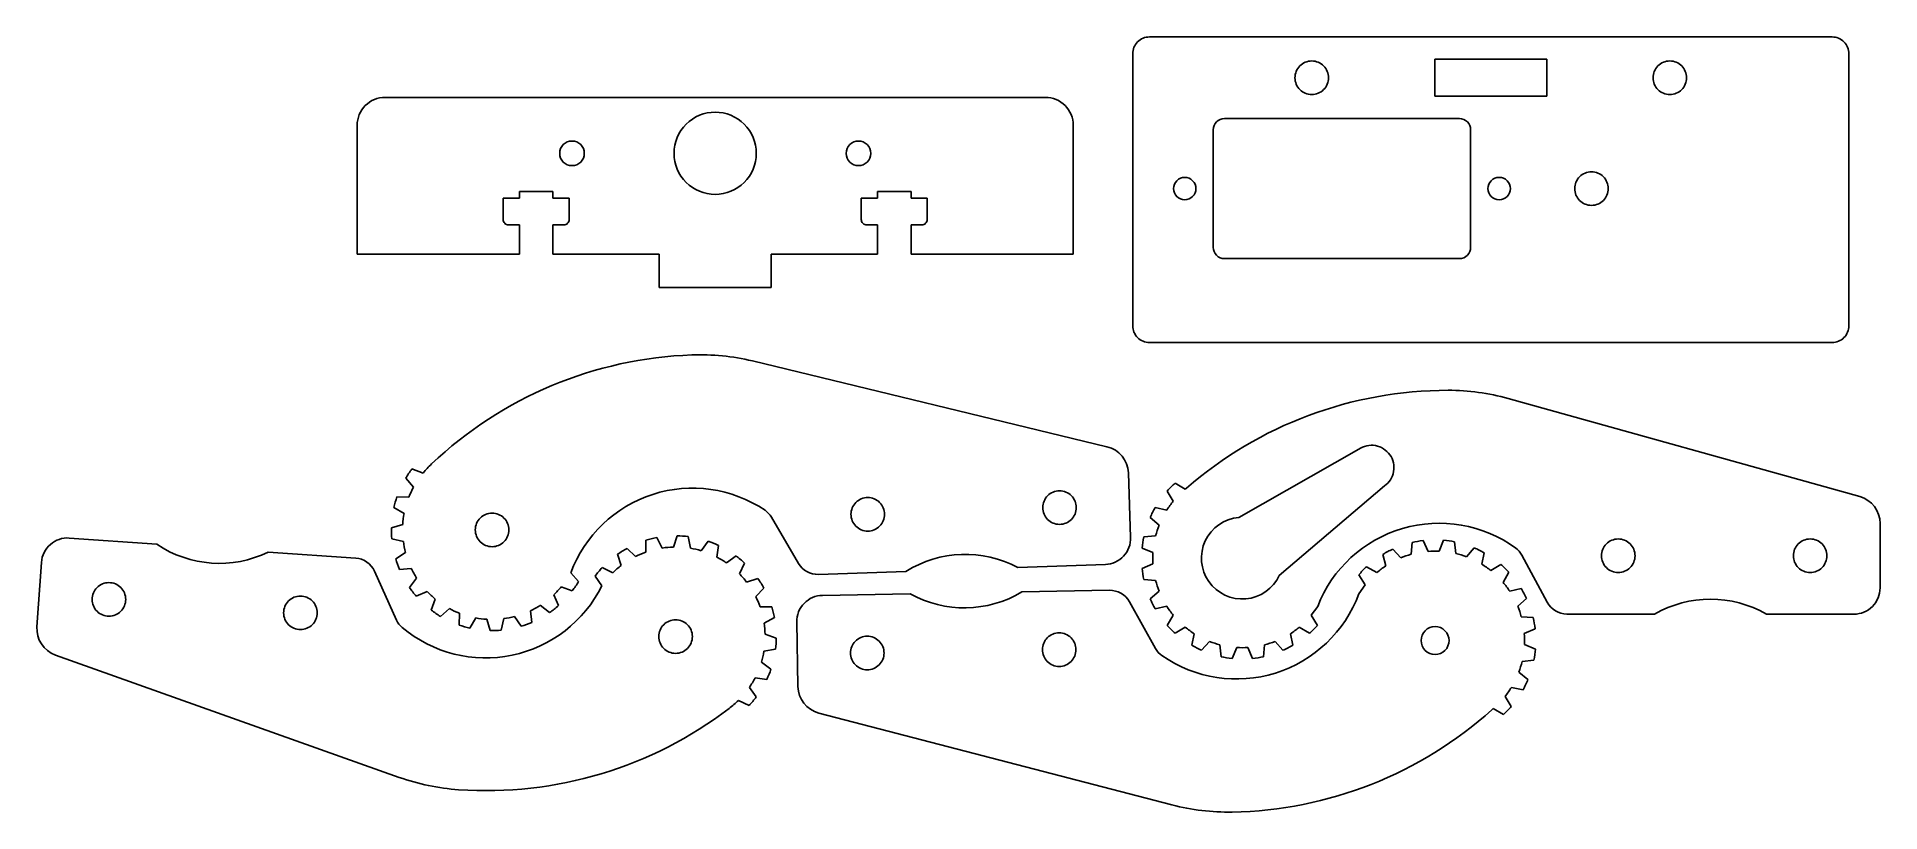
# Model space of a CAD drawing. Extents: x 85 to 250, y 259 to 328.
import ezdxf

# ---------------------------------------------------------------- set-up
doc = ezdxf.new("R2010")
doc.units = 0
doc.layers.get('0').update_dxf_attribs({"linetype": 'CONTINUOUS'})
doc.layers.add('02___PRT_ALL_AXES', color=18, linetype='CONTINUOUS')

msp = doc.modelspace()

# ---------------------------------------------------------------- linework, layer by layer
for points in [[(116.14, 322.98, 0.414214), (113.64, 320.48)], [(177.64, 320.48, 0.414214), (175.14, 322.98)], [(126.69, 312.08, 0.414214), (127.19, 311.58)], [(132.09, 311.58, 0.414214), (132.59, 312.08)], [(158.69, 312.08, 0.414214), (159.19, 311.58)], [(164.09, 311.58, 0.414214), (164.59, 312.08)]]:
    msp.add_lwpolyline(points, format="xyb")
for points in [[(175.14, 322.98), (116.14, 322.98)], [(113.64, 320.48), (113.64, 308.98)], [(177.64, 308.98), (177.64, 320.48)], [(126.69, 313.98), (126.69, 312.08)], [(128.14, 313.98), (126.69, 313.98)], [(128.14, 314.58), (128.14, 313.98)], [(131.14, 314.58), (128.14, 314.58)], [(131.14, 313.98), (131.14, 314.58)], [(132.59, 313.98), (131.14, 313.98)], [(132.59, 312.08), (132.59, 313.98)], [(160.14, 313.98), (158.69, 313.98)], [(158.69, 313.98), (158.69, 312.08)], [(163.14, 314.58), (160.14, 314.58)], [(160.14, 314.58), (160.14, 313.98)], [(163.14, 313.98), (163.14, 314.58)], [(164.59, 313.98), (163.14, 313.98)], [(164.59, 312.08), (164.59, 313.98)], [(127.19, 311.58), (128.14, 311.58)], [(128.14, 311.58), (128.14, 308.98)], [(131.14, 308.98), (131.14, 311.58)], [(131.14, 311.58), (132.09, 311.58)], [(159.19, 311.58), (160.14, 311.58)], [(160.14, 311.58), (160.14, 308.98)], [(163.14, 311.58), (164.09, 311.58)], [(163.14, 308.98), (163.14, 311.58)], [(113.64, 308.98), (128.14, 308.98)], [(131.14, 308.98), (140.64, 308.98)], [(140.64, 308.98), (140.64, 305.98)], [(150.64, 308.98), (160.14, 308.98)], [(150.64, 305.98), (150.64, 308.98)], [(163.14, 308.98), (177.64, 308.98)], [(140.64, 305.98), (150.64, 305.98)]]:
    msp.add_lwpolyline(points)
at = {"layer": '02___PRT_ALL_AXES'}
for points in [[(184.45, 328.38, 0.414214), (182.95, 326.88)], [(246.95, 326.88, 0.414214), (245.45, 328.38)], [(191.15, 321.08, 0.414214), (190.15, 320.08)], [(213.15, 320.08, 0.414214), (212.15, 321.08)], [(190.15, 309.58, 0.414214), (191.15, 308.58)], [(212.15, 308.58, 0.414214), (213.15, 309.58)], [(182.95, 302.58, 0.414214), (184.45, 301.08)], [(245.45, 301.08, 0.414214), (246.95, 302.58)], [(143.56, 299.97, 0.18282), (120.29, 290.23)], [(148.96, 299.43, 0.068085), (143.56, 299.97)], [(211.14, 296.81, 0.180796), (187.77, 288.08)], [(216.51, 296.08, 0.068085), (211.14, 296.81)], [(182.56, 289.43, 0.336634), (180.65, 291.77)], [(205.44, 288.26, 0.414214), (205.93, 291.05, 0.414214), (203.15, 291.54)], [(120.29, 290.23, 0.034568), (119.53, 289.42)], [(118.53, 289.78, 0.027799), (117.98, 288.95)], [(186.74, 288.52, 0.027799), (186.04, 287.81)], [(117.2, 287.3, 0.027799), (116.93, 286.34)], [(118.68, 288.16, 0.030983), (118.26, 287.27)], [(150.09, 286.09, 0.485477), (132.74, 280.51)], [(186.58, 286.91, 0.030983), (185.99, 286.1)], [(249.74, 284.91, 0.336634), (247.92, 287.32)], [(117.84, 285.81, 0.030983), (117.72, 284.82)], [(150.67, 285.48, 0.112979), (150.09, 286.09)], [(184.97, 286.34, 0.027799), (184.51, 285.45)], [(192.43, 285.45, 0.57735), (189.75, 279.72, 0.57735), (196.05, 280.27)], [(87.92, 283.61, 0.414214), (85.43, 281.44)], [(116.71, 284.53, 0.027799), (116.74, 283.53)], [(140.41, 283.65, 0.027799), (139.44, 283.41)], [(143.23, 283.74, 0.027799), (142.23, 283.81)], [(180.51, 281.25, 0.414214), (182.76, 283.67)], [(183.95, 283.71, 0.027799), (183.79, 282.72)], [(185.3, 284.75, 0.030983), (185, 283.81)], [(217.18, 282.71, 0.491795), (199.48, 277.5)], [(208.9, 283.38, 0.027799), (207.92, 283.21)], [(211.72, 283.28, 0.027799), (210.73, 283.41)], [(95.73, 283.06, 0.267949), (105.7, 282.36)], [(115.19, 280.65, 0.276103), (113.51, 281.82)], [(117.09, 281.74, 0.027799), (117.43, 280.8)], [(117.77, 283.3, 0.030983), (117.96, 282.33)], [(137.76, 282.69, 0.027799), (136.92, 282.16)], [(139.44, 282.35, 0.030983), (138.53, 281.96)], [(141.9, 282.8, 0.030983), (140.91, 282.72)], [(144.38, 282.48, 0.030983), (143.42, 282.7)], [(145.93, 282.95, 0.027799), (145.01, 283.33)], [(146.64, 281.4, 0.030983), (145.79, 281.91)], [(148.26, 281.37, 0.027799), (147.5, 282.01)], [(172.69, 280.98, 0.267949), (162.69, 280.63)], [(184.76, 282.31, 0.030983), (184.76, 281.32)], [(206.19, 282.62, 0.027799), (205.31, 282.15)], [(207.84, 282.16, 0.030983), (206.9, 281.83)], [(210.33, 282.44, 0.030983), (209.34, 282.42)], [(212.78, 281.94, 0.030983), (211.83, 282.23)], [(214.36, 282.3, 0.027799), (213.46, 282.74)], [(217.73, 282.08, 0.112979), (217.18, 282.71)], [(118.48, 280.9, 0.030983), (118.96, 280.04)], [(135.54, 280.97, 0.027799), (134.9, 280.2)], [(137.24, 281.16, 0.030983), (136.49, 280.51)], [(148.45, 279.67, 0.030983), (147.8, 280.42)], [(153.08, 281.35, 0.276103), (154.87, 280.36)], [(183.79, 280.9, 0.027799), (183.95, 279.91)], [(203.85, 281.05, 0.027799), (203.16, 280.33)], [(205.56, 281.12, 0.030983), (204.77, 280.52)], [(214.96, 280.7, 0.030983), (214.14, 281.27)], [(216.57, 280.56, 0.027799), (215.85, 281.26)], [(117.67, 275.61, 0.485477), (135.51, 279.35)], [(118.32, 279.2, 0.027799), (118.93, 278.41)], [(119.9, 278.84, 0.030983), (120.62, 278.16)], [(131.21, 278.53, 0.030983), (131.88, 279.26)], [(132.87, 278.9, 0.027799), (133.43, 279.73)], [(149.99, 279.14, 0.027799), (149.46, 279.99)], [(155.23, 278.49, 0.414214), (152.93, 276.11)], [(163.05, 278.63, 0.267949), (173.05, 278.8)], [(182.65, 277.92, 0.276103), (180.87, 278.94)], [(185, 279.82, 0.030983), (185.3, 278.87)], [(185.56, 273.12, 0.491795), (203.16, 278.64)], [(216.64, 278.86, 0.030983), (216.05, 279.65)], [(218.14, 278.22, 0.027799), (217.67, 279.11)], [(247.4, 276.81, 0.414214), (249.74, 279.15)], [(120.27, 277.17, 0.027799), (121.09, 276.61)], [(121.88, 277.31, 0.030983), (122.78, 276.89)], [(129.14, 277.12, 0.030983), (130.01, 277.6)], [(130.84, 276.95, 0.027799), (131.63, 277.57)], [(149.65, 277.47, 0.030983), (149.26, 278.38)], [(150.94, 276.5, 0.027799), (150.7, 277.47)], [(184.51, 278.18, 0.027799), (184.97, 277.29)], [(185.99, 277.52, 0.030983), (186.58, 276.72)], [(217.68, 276.58, 0.030983), (217.36, 277.51)], [(220, 277.87, 0.276103), (221.76, 276.81)], [(239.58, 276.81, 0.267949), (229.58, 276.81)], [(85.03, 275.69, 0.336634), (86.68, 273.16)], [(117.16, 276.28, 0.112979), (117.67, 275.61)], [(122.75, 275.84, 0.027799), (123.71, 275.56)], [(124.24, 276.48, 0.030983), (125.22, 276.35)], [(125.52, 275.34, 0.027799), (126.52, 275.38)], [(126.74, 276.41, 0.030983), (127.71, 276.6)], [(128.31, 275.73, 0.027799), (129.25, 276.07)], [(150.1, 275.01, 0.030983), (150.01, 276)], [(186.04, 275.81, 0.027799), (186.74, 275.1)], [(187.65, 275.64, 0.030983), (188.45, 275.06)], [(197.04, 275.06, 0.030983), (197.84, 275.64)], [(198.75, 275.1, 0.027799), (199.45, 275.81)], [(218.91, 275.51, 0.027799), (218.73, 276.5)], [(149.77, 272.53, 0.030983), (149.99, 273.49)], [(151.03, 273.68, 0.027799), (151.1, 274.68)], [(184.99, 273.74, 0.112979), (185.56, 273.12)], [(188.22, 274.03, 0.027799), (189.11, 273.58)], [(189.81, 274.37, 0.030983), (190.75, 274.07)], [(192.25, 273.83, 0.030983), (193.24, 273.83)], [(194.74, 274.07, 0.030983), (195.68, 274.37)], [(196.38, 273.58, 0.027799), (197.27, 274.03)], [(217.96, 274.09, 0.030983), (217.94, 275.08)], [(218.8, 272.7, 0.027799), (218.94, 273.69)], [(150.25, 270.98, 0.027799), (150.62, 271.9)], [(190.85, 273.01, 0.027799), (191.83, 272.86)], [(193.66, 272.86, 0.027799), (194.64, 273.01)], [(217.46, 271.64, 0.030983), (217.75, 272.59)], [(148.69, 270.27, 0.030983), (149.2, 271.12)], [(153.03, 270.35, 0.336634), (154.9, 267.98)], [(216.23, 269.46, 0.030983), (216.79, 270.27)], [(217.83, 270.06, 0.027799), (218.27, 270.96)], [(146.88, 268.39, 0.034568), (147.71, 269.11)], [(148.66, 268.65, 0.027799), (149.31, 269.41)], [(216.09, 267.84, 0.027799), (216.78, 268.56)], [(122.71, 261.13, 0.18282), (146.88, 268.39)], [(191.84, 259.13, 0.180796), (215.05, 268.27)], [(117.4, 262.23, 0.068085), (122.71, 261.13)], [(186.46, 259.77, 0.068085), (191.84, 259.13)]]:
    msp.add_lwpolyline(points, format="xyb", dxfattribs=at)
for points in [[(245.45, 328.38), (184.45, 328.38)], [(182.95, 326.88), (182.95, 302.58)], [(209.95, 323.08), (209.95, 326.38)], [(209.95, 326.38), (219.95, 326.38)], [(219.95, 326.38), (219.95, 323.08)], [(246.95, 302.58), (246.95, 326.88)], [(219.95, 323.08), (209.95, 323.08)], [(190.15, 309.58), (190.15, 320.08)], [(191.15, 321.08), (212.15, 321.08)], [(213.15, 320.08), (213.15, 309.58)], [(212.15, 308.58), (191.15, 308.58)], [(184.45, 301.08), (245.45, 301.08)], [(180.65, 291.77), (148.96, 299.43)], [(216.51, 296.08), (247.92, 287.32)], [(192.43, 285.45), (203.15, 291.54)], [(117.98, 288.95), (118.68, 288.16)], [(119.53, 289.42), (118.53, 289.78)], [(182.76, 283.67), (182.56, 289.43)], [(186.74, 288.52), (187.65, 287.98)], [(118.26, 287.27), (117.2, 287.3)], [(186.58, 286.91), (186.04, 287.81)], [(187.65, 287.98), (187.77, 288.08)], [(205.44, 288.26), (196.05, 280.27)], [(116.93, 286.34), (117.84, 285.81)], [(150.67, 285.48), (153.08, 281.35)], [(185.3, 284.75), (184.51, 285.45)], [(184.97, 286.34), (185.99, 286.1)], [(95.73, 283.06), (87.92, 283.61)], [(117.72, 284.82), (116.71, 284.53)], [(116.74, 283.53), (117.77, 283.3)], [(139.44, 283.41), (139.44, 282.35)], [(140.91, 282.72), (140.41, 283.65)], [(142.23, 283.81), (141.9, 282.8)], [(143.42, 282.7), (143.23, 283.74)], [(183.95, 283.71), (185, 283.81)], [(208.9, 283.38), (209.34, 282.42)], [(210.33, 282.44), (210.73, 283.41)], [(249.74, 284.91), (249.74, 279.15)], [(113.51, 281.82), (105.7, 282.36)], [(117.96, 282.33), (117.09, 281.74)], [(136.92, 282.16), (137.24, 281.16)], [(138.53, 281.96), (137.76, 282.69)], [(145.01, 283.33), (144.38, 282.48)], [(145.79, 281.91), (145.93, 282.95)], [(147.5, 282.01), (146.64, 281.4)], [(184.76, 282.31), (183.79, 282.72)], [(205.56, 281.12), (205.31, 282.15)], [(206.19, 282.62), (206.9, 281.83)], [(207.84, 282.16), (207.92, 283.21)], [(211.72, 283.28), (211.83, 282.23)], [(212.78, 281.94), (213.46, 282.74)], [(214.36, 282.3), (214.14, 281.27)], [(220, 277.87), (217.73, 282.08)], [(85.43, 281.44), (85.03, 275.69)], [(117.16, 276.28), (115.19, 280.65)], [(117.43, 280.8), (118.48, 280.9)], [(118.96, 280.04), (118.32, 279.2)], [(133.43, 279.73), (132.74, 280.51)], [(134.9, 280.2), (135.51, 279.35)], [(136.49, 280.51), (135.54, 280.97)], [(147.8, 280.42), (148.26, 281.37)], [(154.87, 280.36), (162.69, 280.63)], [(172.69, 280.98), (180.51, 281.25)], [(183.79, 280.9), (184.76, 281.32)], [(203.71, 279.43), (203.16, 280.33)], [(203.85, 281.05), (204.77, 280.52)], [(214.96, 280.7), (215.85, 281.26)], [(216.57, 280.56), (216.05, 279.65)], [(118.93, 278.41), (119.9, 278.84)], [(131.63, 277.57), (131.21, 278.53)], [(131.88, 279.26), (132.87, 278.9)], [(149.46, 279.99), (148.45, 279.67)], [(149.26, 278.38), (149.99, 279.14)], [(155.23, 278.49), (163.05, 278.63)], [(173.05, 278.8), (180.87, 278.94)], [(185, 279.82), (183.95, 279.91)], [(184.51, 278.18), (185.3, 278.87)], [(203.16, 278.64), (203.71, 279.43)], [(216.64, 278.86), (217.67, 279.11)], [(120.62, 278.16), (120.27, 277.17)], [(121.09, 276.61), (121.88, 277.31)], [(122.78, 276.89), (122.75, 275.84)], [(129.25, 276.07), (129.14, 277.12)], [(130.01, 277.6), (130.84, 276.95)], [(150.7, 277.47), (149.65, 277.47)], [(182.65, 277.92), (184.99, 273.74)], [(185.99, 277.52), (184.97, 277.29)], [(199.48, 277.5), (198.91, 276.72)], [(218.14, 278.22), (217.36, 277.51)], [(229.58, 276.81), (221.76, 276.81)], [(247.4, 276.81), (239.58, 276.81)], [(123.71, 275.56), (124.24, 276.48)], [(125.22, 276.35), (125.52, 275.34)], [(126.52, 275.38), (126.74, 276.41)], [(127.71, 276.6), (128.31, 275.73)], [(150.01, 276), (150.94, 276.5)], [(153.03, 270.35), (152.93, 276.11)], [(186.04, 275.81), (186.58, 276.72)], [(187.65, 275.64), (186.74, 275.1)], [(198.75, 275.1), (197.84, 275.64)], [(198.91, 276.72), (199.45, 275.81)], [(217.68, 276.58), (218.73, 276.5)], [(218.91, 275.51), (217.94, 275.08)], [(149.99, 273.49), (151.03, 273.68)], [(151.1, 274.68), (150.1, 275.01)], [(188.22, 274.03), (188.45, 275.06)], [(189.81, 274.37), (189.11, 273.58)], [(190.85, 273.01), (190.75, 274.07)], [(192.25, 273.83), (191.83, 272.86)], [(193.66, 272.86), (193.24, 273.83)], [(194.74, 274.07), (194.64, 273.01)], [(196.38, 273.58), (195.68, 274.37)], [(197.04, 275.06), (197.27, 274.03)], [(217.96, 274.09), (218.94, 273.69)], [(86.68, 273.16), (117.4, 262.23)], [(150.62, 271.9), (149.77, 272.53)], [(218.8, 272.7), (217.75, 272.59)], [(149.31, 269.41), (148.69, 270.27)], [(149.2, 271.12), (150.25, 270.98)], [(217.83, 270.06), (216.79, 270.27)], [(217.46, 271.64), (218.27, 270.96)], [(147.71, 269.11), (148.66, 268.65)], [(216.23, 269.46), (216.78, 268.56)], [(186.46, 259.77), (154.9, 267.98)], [(215.17, 268.37), (215.05, 268.27)], [(216.09, 267.84), (215.17, 268.37)]]:
    msp.add_lwpolyline(points, dxfattribs=at)
for points in [[(198.95, 326.23, 0.414214), (197.45, 324.73, 0.414214), (198.95, 323.23, 0.414214), (200.45, 324.73, 0.414214)], [(230.95, 326.23, 0.414214), (229.45, 324.73, 0.414214), (230.95, 323.23, 0.414214), (232.45, 324.73, 0.414214)], [(145.64, 321.66, 0.414214), (141.96, 317.98, 0.414214), (145.64, 314.31, 0.414214), (149.31, 317.98, 0.414214)], [(132.84, 319.08, 0.414214), (131.74, 317.98, 0.414214), (132.84, 316.88, 0.414214), (133.94, 317.98, 0.414214)], [(158.44, 319.08, 0.414214), (157.34, 317.98, 0.414214), (158.44, 316.88, 0.414214), (159.54, 317.98, 0.414214)], [(223.95, 316.33, 0.414214), (222.45, 314.83, 0.414214), (223.95, 313.33, 0.414214), (225.45, 314.83, 0.414214)], [(187.6, 315.83, 0.414214), (186.6, 314.83, 0.414214), (187.6, 313.83, 0.414214), (188.6, 314.83, 0.414214)], [(215.7, 315.83, 0.414214), (214.7, 314.83, 0.414214), (215.7, 313.83, 0.414214), (216.7, 314.83, 0.414214)], [(159.27, 287.23, 0.414214), (157.77, 285.73, 0.414214), (159.27, 284.23, 0.414214), (160.77, 285.73, 0.414214)], [(176.41, 287.83, 0.414214), (174.91, 286.33, 0.414214), (176.41, 284.83, 0.414214), (177.91, 286.33, 0.414214)], [(125.7, 285.84, 0.414214), (124.2, 284.34, 0.414214), (125.7, 282.84, 0.414214), (127.2, 284.34, 0.414214)], [(226.34, 283.53, 0.414214), (224.84, 282.03, 0.414214), (226.34, 280.53, 0.414214), (227.84, 282.03, 0.414214)], [(243.49, 283.53, 0.414214), (241.99, 282.03, 0.414214), (243.49, 280.53, 0.414214), (244.99, 282.03, 0.414214)], [(91.46, 279.63, 0.414214), (89.96, 278.13, 0.414214), (91.46, 276.63, 0.414214), (92.96, 278.13, 0.414214)], [(108.57, 278.43, 0.414214), (107.07, 276.93, 0.414214), (108.57, 275.43, 0.414214), (110.07, 276.93, 0.414214)], [(142.1, 276.31, 0.414214), (140.6, 274.81, 0.414214), (142.1, 273.31, 0.414214), (143.6, 274.81, 0.414214)], [(176.38, 275.14, 0.414214), (174.88, 273.64, 0.414214), (176.38, 272.14, 0.414214), (177.88, 273.64, 0.414214)], [(209.97, 275.7, 0.414214), (208.72, 274.45, 0.414214), (209.97, 273.2, 0.414214), (211.22, 274.45, 0.414214)], [(159.23, 274.84, 0.414214), (157.73, 273.34, 0.414214), (159.23, 271.84, 0.414214), (160.73, 273.34, 0.414214)]]:
    msp.add_lwpolyline(points, format="xyb", close=True, dxfattribs=at)

doc.saveas('drawing.dxf')
